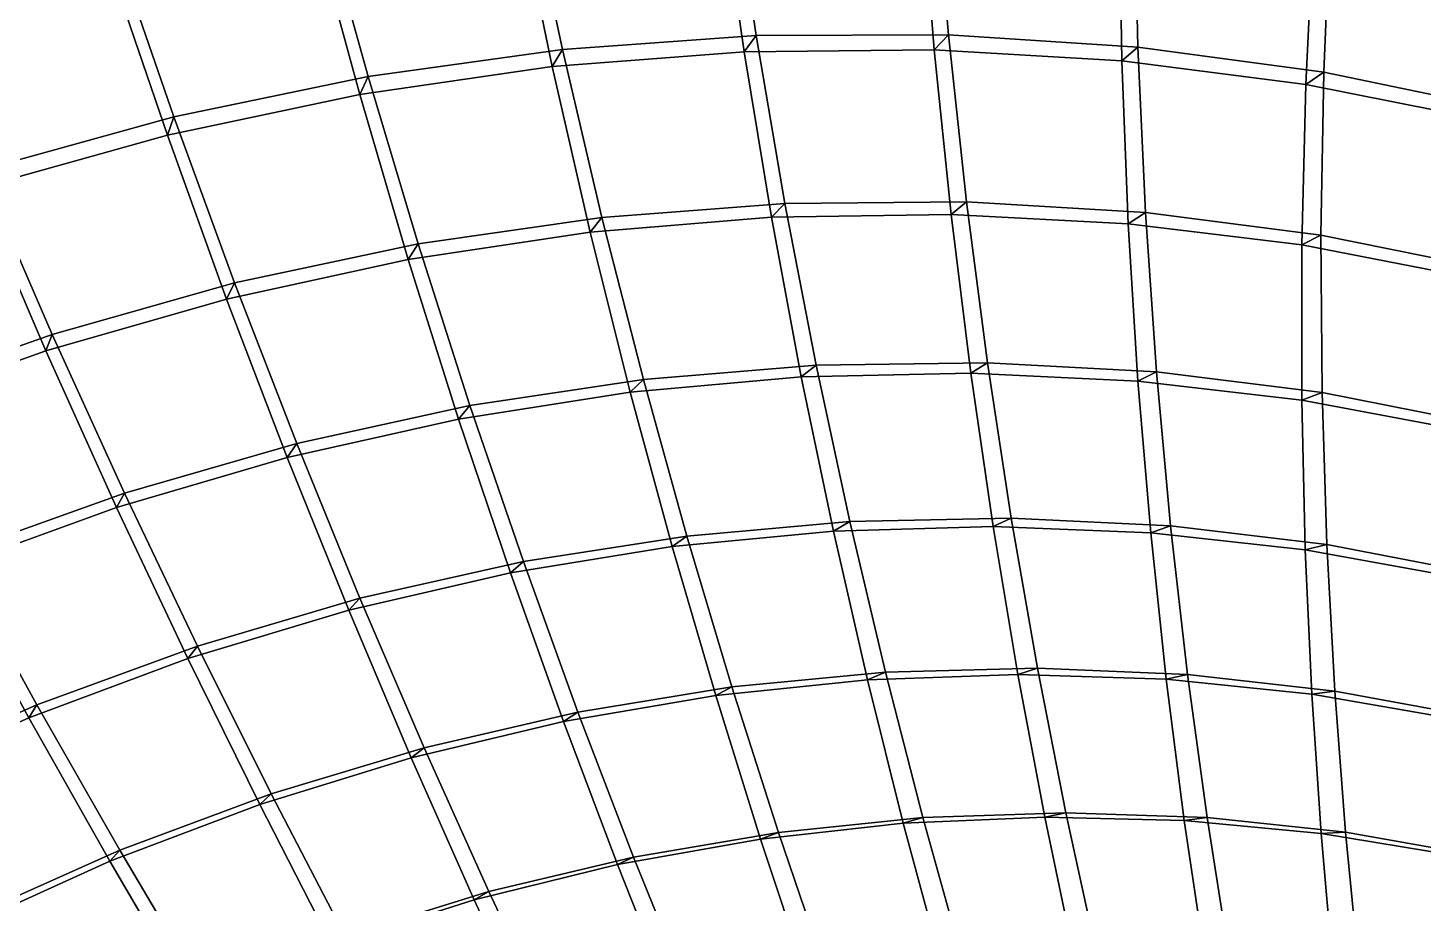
# Model space of a CAD drawing. Header units: metres. Extents: x -2184624 to 1125696, y -1900362 to 1900362.
# Drawn here: x -551038 to -128532, y 829668 to 1094813 of the extents above; entities that cross this region are included whole.
import ezdxf

# ---------------------------------------------------------------- set-up
doc = ezdxf.new("R2010")
doc.units = ezdxf.units.M

msp = doc.modelspace()

# ---------------------------------------------------------------- linework, layer by layer
for points in [[(-389130.44, 1088273.1, 436963.4), (-400315.06, 1140922.4, 424436.28), (-338271.66, 1145063.1, 414343.06), (-330463.28, 1092476.6, 426297.9)], [(-341580.16, 1139385.4, 393570.12), (-338271.66, 1145063.1, 414343.06), (-330463.28, 1092476.6, 426297.9), (-334153.72, 1087555.1, 405682.78)], [(-334153.72, 1087555.1, 405682.78), (-330463.28, 1092476.6, 426297.9), (-338271.66, 1145063.1, 414343.06), (-341580.16, 1139385.4, 393570.12)], [(-330463.28, 1092476.6, 426297.9), (-338271.66, 1145063.1, 414343.06), (-276753.8, 1145007.1, 403825.22), (-272298.38, 1092704, 415185.06)], [(-280668.5, 1139655.4, 382813.72), (-276753.8, 1145007.1, 403825.22), (-272298.38, 1092704, 415185.06), (-276569.44, 1088118.2, 394337.38)], [(-276569.44, 1088118.2, 394337.38), (-272298.38, 1092704, 415185.06), (-276753.8, 1145007.1, 403825.22), (-280668.5, 1139655.4, 382813.72)], [(-272298.38, 1092704, 415185.06), (-276753.8, 1145007.1, 403825.22), (-216062.55, 1140787.9, 392856.56), (-214920.27, 1088987.6, 403597.75)], [(-448017.72, 1080079.4, 447202.38), (-462586.5, 1132570.2, 434125.34), (-400315.06, 1140922.4, 424436.28), (-389130.44, 1088273.1, 436963.4)], [(-403016.88, 1134985.9, 403892.1), (-400315.06, 1140922.4, 424436.28), (-389130.44, 1088273.1, 436963.4), (-392241.2, 1083081.4, 416571.97)], [(-392241.2, 1083081.4, 416571.97), (-389130.44, 1088273.1, 436963.4), (-400315.06, 1140922.4, 424436.28), (-403016.88, 1134985.9, 403892.1)], [(-220579.36, 1135833.6, 371596.94), (-216062.55, 1140787.9, 392856.56), (-214920.27, 1088987.6, 403597.75), (-219769.77, 1084807.6, 382509.12)], [(-219769.77, 1084807.6, 382509.12), (-214920.27, 1088987.6, 403597.75), (-216062.55, 1140787.9, 392856.56), (-220579.36, 1135833.6, 371596.94)], [(-214920.27, 1088987.6, 403597.75), (-216062.55, 1140787.9, 392856.56), (-156500.45, 1132458.4, 381403.5), (-158615.12, 1081379.4, 391501.34)], [(-392241.2, 1083081.4, 416571.97), (-403016.88, 1134985.9, 403892.1), (-341580.16, 1139385.4, 393570.12), (-334153.72, 1087555.1, 405682.78)], [(-334153.72, 1087555.1, 405682.78), (-341580.16, 1139385.4, 393570.12), (-280668.5, 1139655.4, 382813.72), (-276569.44, 1088118.2, 394337.38)], [(-276569.44, 1088118.2, 394337.38), (-280668.5, 1139655.4, 382813.72), (-220579.36, 1135833.6, 371596.94), (-219769.77, 1084807.6, 382509.12)], [(-506846.12, 1067899.5, 457030.5), (-524790.8, 1120011.4, 443425.53), (-462586.5, 1132570.2, 434125.34), (-448017.72, 1080079.4, 447202.38)], [(-450552.84, 1074678.9, 427025.62), (-464684.7, 1126438.2, 413800.1), (-403016.88, 1134985.9, 403892.1), (-392241.2, 1083081.4, 416571.97)], [(-464684.7, 1126438.2, 413800.1), (-462586.5, 1132570.2, 434125.34), (-448017.72, 1080079.4, 447202.38), (-450552.84, 1074678.9, 427025.62)], [(-450552.84, 1074678.9, 427025.62), (-448017.72, 1080079.4, 447202.38), (-462586.5, 1132570.2, 434125.34), (-464684.7, 1126438.2, 413800.1)], [(-219769.77, 1084807.6, 382509.12), (-220579.36, 1135833.6, 371596.94), (-161611.36, 1127977.6, 359886.44), (-164037.31, 1077679.6, 370163.78)], [(-161611.36, 1127977.6, 359886.44), (-156500.45, 1132458.4, 381403.5), (-158615.12, 1081379.4, 391501.34), (-164037.31, 1077679.6, 370163.78)], [(-164037.31, 1077679.6, 370163.78), (-158615.12, 1081379.4, 391501.34), (-156500.45, 1132458.4, 381403.5), (-161611.36, 1127977.6, 359886.44)], [(-158615.12, 1081379.4, 391501.34), (-156500.45, 1132458.4, 381403.5), (-98371.83, 1120092.5, 369424.5), (-103671.08, 1069950, 378853.94)], [(-508812.56, 1062348.2, 437059.3), (-526291.44, 1113743.6, 423309.34), (-464684.7, 1126438.2, 413800.1), (-450552.84, 1074678.9, 427025.62)], [(-164037.31, 1077679.6, 370163.78), (-161611.36, 1127977.6, 359886.44), (-104064.56, 1116166.2, 347641.2), (-109656.47, 1066810, 357260.38)], [(-565340.8, 1051754.8, 466459.16), (-586637.06, 1103269, 452347.84), (-524790.8, 1120011.4, 443425.53), (-506846.12, 1067899.5, 457030.5)], [(-526291.44, 1113743.6, 423309.34), (-524790.8, 1120011.4, 443425.53), (-506846.12, 1067899.5, 457030.5), (-508812.56, 1062348.2, 437059.3)], [(-508812.56, 1062348.2, 437059.3), (-506846.12, 1067899.5, 457030.5), (-524790.8, 1120011.4, 443425.53), (-526291.44, 1113743.6, 423309.34)], [(-566748.06, 1046107, 446684.22), (-587549.3, 1096921.5, 432430.97), (-526291.44, 1113743.6, 423309.34), (-508812.56, 1062348.2, 437059.3)], [(-392241.2, 1083081.4, 416571.97), (-389130.44, 1088273.1, 436963.4), (-330463.28, 1092476.6, 426297.9), (-334153.72, 1087555.1, 405682.78)], [(-334153.72, 1087555.1, 405682.78), (-330463.28, 1092476.6, 426297.9), (-389130.44, 1088273.1, 436963.4), (-392241.2, 1083081.4, 416571.97)], [(-377218.1, 1037394.5, 446972.47), (-389130.44, 1088273.1, 436963.4), (-330463.28, 1092476.6, 426297.9), (-321792.9, 1041656.3, 435790.56)], [(-334153.72, 1087555.1, 405682.78), (-330463.28, 1092476.6, 426297.9), (-272298.38, 1092704, 415185.06), (-276569.44, 1088118.2, 394337.38)], [(-276569.44, 1088118.2, 394337.38), (-272298.38, 1092704, 415185.06), (-330463.28, 1092476.6, 426297.9), (-334153.72, 1087555.1, 405682.78)], [(-334153.72, 1087555.1, 405682.78), (-330463.28, 1092476.6, 426297.9), (-321792.9, 1041656.3, 435790.56), (-325884.16, 1037448.56, 415317.25)], [(-325884.16, 1037448.56, 415317.25), (-321792.9, 1041656.3, 435790.56), (-330463.28, 1092476.6, 426297.9), (-334153.72, 1087555.1, 405682.78)], [(-321792.9, 1041656.3, 435790.56), (-330463.28, 1092476.6, 426297.9), (-272298.38, 1092704, 415185.06), (-266844.97, 1042154.1, 424140.9)], [(-276569.44, 1088118.2, 394337.38), (-272298.38, 1092704, 415185.06), (-266844.97, 1042154.1, 424140.9), (-271494.66, 1038292.4, 403442.16)], [(-271494.66, 1038292.4, 403442.16), (-266844.97, 1042154.1, 424140.9), (-272298.38, 1092704, 415185.06), (-276569.44, 1088118.2, 394337.38)], [(-276569.44, 1088118.2, 394337.38), (-272298.38, 1092704, 415185.06), (-214920.27, 1088987.6, 403597.75), (-219769.77, 1084807.6, 382509.12)], [(-219769.77, 1084807.6, 382509.12), (-214920.27, 1088987.6, 403597.75), (-272298.38, 1092704, 415185.06), (-276569.44, 1088118.2, 394337.38)], [(-266844.97, 1042154.1, 424140.9), (-272298.38, 1092704, 415185.06), (-214920.27, 1088987.6, 403597.75), (-212642.88, 1038919.4, 411995.6)], [(-450552.84, 1074678.9, 427025.62), (-448017.72, 1080079.4, 447202.38), (-389130.44, 1088273.1, 436963.4), (-392241.2, 1083081.4, 416571.97)], [(-392241.2, 1083081.4, 416571.97), (-389130.44, 1088273.1, 436963.4), (-448017.72, 1080079.4, 447202.38), (-450552.84, 1074678.9, 427025.62)], [(-432853.94, 1029354.56, 457707.72), (-448017.72, 1080079.4, 447202.38), (-389130.44, 1088273.1, 436963.4), (-377218.1, 1037394.5, 446972.47)], [(-392241.2, 1083081.4, 416571.97), (-389130.44, 1088273.1, 436963.4), (-377218.1, 1037394.5, 446972.47), (-380753.34, 1032904.75, 426716.9)], [(-380753.34, 1032904.75, 426716.9), (-377218.1, 1037394.5, 446972.47), (-389130.44, 1088273.1, 436963.4), (-392241.2, 1083081.4, 416571.97)], [(-380753.34, 1032904.75, 426716.9), (-392241.2, 1083081.4, 416571.97), (-334153.72, 1087555.1, 405682.78), (-325884.16, 1037448.56, 415317.25)], [(-325884.16, 1037448.56, 415317.25), (-334153.72, 1087555.1, 405682.78), (-276569.44, 1088118.2, 394337.38), (-271494.66, 1038292.4, 403442.16)], [(-271494.66, 1038292.4, 403442.16), (-276569.44, 1088118.2, 394337.38), (-219769.77, 1084807.6, 382509.12), (-217850.56, 1035471.75, 391064.16)], [(-219769.77, 1084807.6, 382509.12), (-214920.27, 1088987.6, 403597.75), (-212642.88, 1038919.4, 411995.6), (-217850.56, 1035471.75, 391064.16)], [(-217850.56, 1035471.75, 391064.16), (-212642.88, 1038919.4, 411995.6), (-214920.27, 1088987.6, 403597.75), (-219769.77, 1084807.6, 382509.12)], [(-219769.77, 1084807.6, 382509.12), (-214920.27, 1088987.6, 403597.75), (-158615.12, 1081379.4, 391501.34), (-164037.31, 1077679.6, 370163.78)], [(-164037.31, 1077679.6, 370163.78), (-158615.12, 1081379.4, 391501.34), (-214920.27, 1088987.6, 403597.75), (-219769.77, 1084807.6, 382509.12)], [(-212642.88, 1038919.4, 411995.6), (-214920.27, 1088987.6, 403597.75), (-158615.12, 1081379.4, 391501.34), (-159457.4, 1032001.3, 399319.94)], [(-435838.25, 1024642.8, 437661.72), (-450552.84, 1074678.9, 427025.62), (-392241.2, 1083081.4, 416571.97), (-380753.34, 1032904.75, 426716.9)], [(-217850.56, 1035471.75, 391064.16), (-219769.77, 1084807.6, 382509.12), (-164037.31, 1077679.6, 370163.78), (-165219.62, 1029040.94, 378149.44)], [(-508812.56, 1062348.2, 437059.3), (-506846.12, 1067899.5, 457030.5), (-448017.72, 1080079.4, 447202.38), (-450552.84, 1074678.9, 427025.62)], [(-450552.84, 1074678.9, 427025.62), (-448017.72, 1080079.4, 447202.38), (-506846.12, 1067899.5, 457030.5), (-508812.56, 1062348.2, 437059.3)], [(-488436.8, 1017540.4, 468012.5), (-506846.12, 1067899.5, 457030.5), (-448017.72, 1080079.4, 447202.38), (-432853.94, 1029354.56, 457707.72)], [(-450552.84, 1074678.9, 427025.62), (-448017.72, 1080079.4, 447202.38), (-432853.94, 1029354.56, 457707.72), (-435838.25, 1024642.8, 437661.72)], [(-435838.25, 1024642.8, 437661.72), (-432853.94, 1029354.56, 457707.72), (-448017.72, 1080079.4, 447202.38), (-450552.84, 1074678.9, 427025.62)], [(-164037.31, 1077679.6, 370163.78), (-158615.12, 1081379.4, 391501.34), (-159457.4, 1032001.3, 399319.94), (-165219.62, 1029040.94, 378149.44)], [(-165219.62, 1029040.94, 378149.44), (-159457.4, 1032001.3, 399319.94), (-158615.12, 1081379.4, 391501.34), (-164037.31, 1077679.6, 370163.78)], [(-165219.62, 1029040.94, 378149.44), (-164037.31, 1077679.6, 370163.78), (-109656.47, 1066810, 357260.38), (-113870.445, 1019073.56, 364656.4)], [(-164037.31, 1077679.6, 370163.78), (-158615.12, 1081379.4, 391501.34), (-103671.08, 1069950, 378853.94), (-109656.47, 1066810, 357260.38)], [(-109656.47, 1066810, 357260.38), (-103671.08, 1069950, 378853.94), (-158615.12, 1081379.4, 391501.34), (-164037.31, 1077679.6, 370163.78)], [(-159457.4, 1032001.3, 399319.94), (-158615.12, 1081379.4, 391501.34), (-103671.08, 1069950, 378853.94), (-107560.48, 1021468.2, 386071.4)], [(-490877.8, 1012662.75, 448167.62), (-508812.56, 1062348.2, 437059.3), (-450552.84, 1074678.9, 427025.62), (-435838.25, 1024642.8, 437661.72)], [(-566748.06, 1046107, 446684.22), (-565340.8, 1051754.8, 466459.16), (-506846.12, 1067899.5, 457030.5), (-508812.56, 1062348.2, 437059.3)], [(-508812.56, 1062348.2, 437059.3), (-506846.12, 1067899.5, 457030.5), (-565340.8, 1051754.8, 466459.16), (-566748.06, 1046107, 446684.22)], [(-543706.7, 1001971.9, 477898.1), (-565340.8, 1051754.8, 466459.16), (-506846.12, 1067899.5, 457030.5), (-488436.8, 1017540.4, 468012.5)], [(-508812.56, 1062348.2, 437059.3), (-506846.12, 1067899.5, 457030.5), (-488436.8, 1017540.4, 468012.5), (-490877.8, 1012662.75, 448167.62)], [(-490877.8, 1012662.75, 448167.62), (-488436.8, 1017540.4, 468012.5), (-506846.12, 1067899.5, 457030.5), (-508812.56, 1062348.2, 437059.3)], [(-545614.3, 996981.1, 458245.78), (-566748.06, 1046107, 446684.22), (-508812.56, 1062348.2, 437059.3), (-490877.8, 1012662.75, 448167.62)], [(-598407, 982685.3, 487372.2), (-623229.6, 1031682.94, 475495.75), (-565340.8, 1051754.8, 466459.16), (-543706.7, 1001971.9, 477898.1)], [(-566748.06, 1046107, 446684.22), (-565340.8, 1051754.8, 466459.16), (-543706.7, 1001971.9, 477898.1), (-545614.3, 996981.1, 458245.78)], [(-545614.3, 996981.1, 458245.78), (-543706.7, 1001971.9, 477898.1), (-565340.8, 1051754.8, 466459.16), (-566748.06, 1046107, 446684.22)], [(-599793.5, 977630.94, 467903.7), (-624089.6, 1025989.8, 455907.88), (-566748.06, 1046107, 446684.22), (-545614.3, 996981.1, 458245.78)], [(-380753.34, 1032904.75, 426716.9), (-377218.1, 1037394.5, 446972.47), (-321792.9, 1041656.3, 435790.56), (-325884.16, 1037448.56, 415317.25)], [(-325884.16, 1037448.56, 415317.25), (-321792.9, 1041656.3, 435790.56), (-377218.1, 1037394.5, 446972.47), (-380753.34, 1032904.75, 426716.9)], [(-364647.34, 988269.25, 454618.3), (-377218.1, 1037394.5, 446972.47), (-321792.9, 1041656.3, 435790.56), (-312334.12, 992586.5, 442975.66)], [(-325884.16, 1037448.56, 415317.25), (-321792.9, 1041656.3, 435790.56), (-266844.97, 1042154.1, 424140.9), (-271494.66, 1038292.4, 403442.16)], [(-271494.66, 1038292.4, 403442.16), (-266844.97, 1042154.1, 424140.9), (-321792.9, 1041656.3, 435790.56), (-325884.16, 1037448.56, 415317.25)], [(-325884.16, 1037448.56, 415317.25), (-321792.9, 1041656.3, 435790.56), (-312334.12, 992586.5, 442975.66), (-316845.8, 989055.1, 422631.1)], [(-316845.8, 989055.1, 422631.1), (-312334.12, 992586.5, 442975.66), (-321792.9, 1041656.3, 435790.56), (-325884.16, 1037448.56, 415317.25)], [(-312334.12, 992586.5, 442975.66), (-321792.9, 1041656.3, 435790.56), (-266844.97, 1042154.1, 424140.9), (-260471.95, 993342.94, 430846.88)], [(-271494.66, 1038292.4, 403442.16), (-266844.97, 1042154.1, 424140.9), (-260471.95, 993342.94, 430846.88), (-265522.78, 990167.8, 410284.94)], [(-265522.78, 990167.8, 410284.94), (-260471.95, 993342.94, 430846.88), (-266844.97, 1042154.1, 424140.9), (-271494.66, 1038292.4, 403442.16)], [(-271494.66, 1038292.4, 403442.16), (-266844.97, 1042154.1, 424140.9), (-212642.88, 1038919.4, 411995.6), (-217850.56, 1035471.75, 391064.16)], [(-217850.56, 1035471.75, 391064.16), (-212642.88, 1038919.4, 411995.6), (-266844.97, 1042154.1, 424140.9), (-271494.66, 1038292.4, 403442.16)], [(-260471.95, 993342.94, 430846.88), (-266844.97, 1042154.1, 424140.9), (-212642.88, 1038919.4, 411995.6), (-209314.62, 990568.9, 418204.38)], [(-435838.25, 1024642.8, 437661.72), (-432853.94, 1029354.56, 457707.72), (-377218.1, 1037394.5, 446972.47), (-380753.34, 1032904.75, 426716.9)], [(-380753.34, 1032904.75, 426716.9), (-377218.1, 1037394.5, 446972.47), (-432853.94, 1029354.56, 457707.72), (-435838.25, 1024642.8, 437661.72)], [(-417160.4, 980378.75, 465796.47), (-432853.94, 1029354.56, 457707.72), (-377218.1, 1037394.5, 446972.47), (-364647.34, 988269.25, 454618.3)], [(-368623.66, 984444.1, 434484.44), (-380753.34, 1032904.75, 426716.9), (-325884.16, 1037448.56, 415317.25), (-316845.8, 989055.1, 422631.1)], [(-380753.34, 1032904.75, 426716.9), (-377218.1, 1037394.5, 446972.47), (-364647.34, 988269.25, 454618.3), (-368623.66, 984444.1, 434484.44)], [(-368623.66, 984444.1, 434484.44), (-364647.34, 988269.25, 454618.3), (-377218.1, 1037394.5, 446972.47), (-380753.34, 1032904.75, 426716.9)], [(-316845.8, 989055.1, 422631.1), (-325884.16, 1037448.56, 415317.25), (-271494.66, 1038292.4, 403442.16), (-265522.78, 990167.8, 410284.94)], [(-265522.78, 990167.8, 410284.94), (-271494.66, 1038292.4, 403442.16), (-217850.56, 1035471.75, 391064.16), (-214905.94, 987816.75, 397419.2)], [(-217850.56, 1035471.75, 391064.16), (-212642.88, 1038919.4, 411995.6), (-209314.62, 990568.9, 418204.38), (-214905.94, 987816.75, 397419.2)], [(-214905.94, 987816.75, 397419.2), (-209314.62, 990568.9, 418204.38), (-212642.88, 1038919.4, 411995.6), (-217850.56, 1035471.75, 391064.16)], [(-217850.56, 1035471.75, 391064.16), (-212642.88, 1038919.4, 411995.6), (-159457.4, 1032001.3, 399319.94), (-165219.62, 1029040.94, 378149.44)], [(-165219.62, 1029040.94, 378149.44), (-159457.4, 1032001.3, 399319.94), (-212642.88, 1038919.4, 411995.6), (-217850.56, 1035471.75, 391064.16)], [(-214905.94, 987816.75, 397419.2), (-217850.56, 1035471.75, 391064.16), (-165219.62, 1029040.94, 378149.44), (-165248.06, 982054.1, 383999.84)], [(-209314.62, 990568.9, 418204.38), (-212642.88, 1038919.4, 411995.6), (-159457.4, 1032001.3, 399319.94), (-159117.56, 984311.5, 405013.16)], [(-420607.47, 976318.1, 445866.16), (-435838.25, 1024642.8, 437661.72), (-380753.34, 1032904.75, 426716.9), (-368623.66, 984444.1, 434484.44)], [(-165219.62, 1029040.94, 378149.44), (-159457.4, 1032001.3, 399319.94), (-159117.56, 984311.5, 405013.16), (-165248.06, 982054.1, 383999.84)], [(-165248.06, 982054.1, 383999.84), (-159117.56, 984311.5, 405013.16), (-159457.4, 1032001.3, 399319.94), (-165219.62, 1029040.94, 378149.44)], [(-165219.62, 1029040.94, 378149.44), (-159457.4, 1032001.3, 399319.94), (-107560.48, 1021468.2, 386071.4), (-113870.445, 1019073.56, 364656.4)], [(-113870.445, 1019073.56, 364656.4), (-107560.48, 1021468.2, 386071.4), (-159457.4, 1032001.3, 399319.94), (-165219.62, 1029040.94, 378149.44)], [(-159117.56, 984311.5, 405013.16), (-159457.4, 1032001.3, 399319.94), (-107560.48, 1021468.2, 386071.4), (-110137.086, 974637.7, 391230.06)], [(-490877.8, 1012662.75, 448167.62), (-488436.8, 1017540.4, 468012.5), (-432853.94, 1029354.56, 457707.72), (-435838.25, 1024642.8, 437661.72)], [(-435838.25, 1024642.8, 437661.72), (-432853.94, 1029354.56, 457707.72), (-488436.8, 1017540.4, 468012.5), (-490877.8, 1012662.75, 448167.62)], [(-469624.38, 968917.44, 476526.34), (-488436.8, 1017540.4, 468012.5), (-432853.94, 1029354.56, 457707.72), (-417160.4, 980378.75, 465796.47)], [(-435838.25, 1024642.8, 437661.72), (-432853.94, 1029354.56, 457707.72), (-417160.4, 980378.75, 465796.47), (-420607.47, 976318.1, 445866.16)], [(-420607.47, 976318.1, 445866.16), (-417160.4, 980378.75, 465796.47), (-432853.94, 1029354.56, 457707.72), (-435838.25, 1024642.8, 437661.72)], [(-165248.06, 982054.1, 383999.84), (-165219.62, 1029040.94, 378149.44), (-113870.445, 1019073.56, 364656.4), (-116802.586, 972951.94, 369985.2)], [(-472550.62, 964676.06, 456791.97), (-490877.8, 1012662.75, 448167.62), (-435838.25, 1024642.8, 437661.72), (-420607.47, 976318.1, 445866.16)], [(-545614.3, 996981.1, 458245.78), (-543706.7, 1001971.9, 477898.1), (-488436.8, 1017540.4, 468012.5), (-490877.8, 1012662.75, 448167.62)], [(-490877.8, 1012662.75, 448167.62), (-488436.8, 1017540.4, 468012.5), (-543706.7, 1001971.9, 477898.1), (-545614.3, 996981.1, 458245.78)], [(-521793.44, 953904.5, 486819.56), (-543706.7, 1001971.9, 477898.1), (-488436.8, 1017540.4, 468012.5), (-469624.38, 968917.44, 476526.34)], [(-490877.8, 1012662.75, 448167.62), (-488436.8, 1017540.4, 468012.5), (-469624.38, 968917.44, 476526.34), (-472550.62, 964676.06, 456791.97)], [(-472550.62, 964676.06, 456791.97), (-469624.38, 968917.44, 476526.34), (-488436.8, 1017540.4, 468012.5), (-490877.8, 1012662.75, 448167.62)], [(-524209.25, 949533.6, 467273.3), (-545614.3, 996981.1, 458245.78), (-490877.8, 1012662.75, 448167.62), (-472550.62, 964676.06, 456791.97)], [(-599793.5, 977630.94, 467903.7), (-598407, 982685.3, 487372.2), (-543706.7, 1001971.9, 477898.1), (-545614.3, 996981.1, 458245.78)], [(-545614.3, 996981.1, 458245.78), (-543706.7, 1001971.9, 477898.1), (-598407, 982685.3, 487372.2), (-599793.5, 977630.94, 467903.7)], [(-573426.1, 935374.6, 496683.6), (-598407, 982685.3, 487372.2), (-543706.7, 1001971.9, 477898.1), (-521793.44, 953904.5, 486819.56)], [(-545614.3, 996981.1, 458245.78), (-543706.7, 1001971.9, 477898.1), (-521793.44, 953904.5, 486819.56), (-524209.25, 949533.6, 467273.3)], [(-524209.25, 949533.6, 467273.3), (-521793.44, 953904.5, 486819.56), (-543706.7, 1001971.9, 477898.1), (-545614.3, 996981.1, 458245.78)], [(-575343.9, 930922.1, 477317.28), (-599793.5, 977630.94, 467903.7), (-545614.3, 996981.1, 458245.78), (-524209.25, 949533.6, 467273.3)], [(-316845.8, 989055.1, 422631.1), (-312334.12, 992586.5, 442975.66), (-260471.95, 993342.94, 430846.88), (-265522.78, 990167.8, 410284.94)], [(-265522.78, 990167.8, 410284.94), (-260471.95, 993342.94, 430846.88), (-312334.12, 992586.5, 442975.66), (-316845.8, 989055.1, 422631.1)], [(-302165.56, 945240.8, 447998.34), (-312334.12, 992586.5, 442975.66), (-260471.95, 993342.94, 430846.88), (-253264.12, 946245.3, 435448.12)], [(-265522.78, 990167.8, 410284.94), (-260471.95, 993342.94, 430846.88), (-253264.12, 946245.3, 435448.12), (-258739.06, 943724.2, 415013.44)], [(-258739.06, 943724.2, 415013.44), (-253264.12, 946245.3, 435448.12), (-260471.95, 993342.94, 430846.88), (-265522.78, 990167.8, 410284.94)], [(-265522.78, 990167.8, 410284.94), (-260471.95, 993342.94, 430846.88), (-209314.62, 990568.9, 418204.38), (-214905.94, 987816.75, 397419.2)], [(-214905.94, 987816.75, 397419.2), (-209314.62, 990568.9, 418204.38), (-260471.95, 993342.94, 430846.88), (-265522.78, 990167.8, 410284.94)], [(-253264.12, 946245.3, 435448.12), (-260471.95, 993342.94, 430846.88), (-209314.62, 990568.9, 418204.38), (-205026.19, 943913.44, 422368.38)], [(-368623.66, 984444.1, 434484.44), (-364647.34, 988269.25, 454618.3), (-312334.12, 992586.5, 442975.66), (-316845.8, 989055.1, 422631.1)], [(-316845.8, 989055.1, 422631.1), (-312334.12, 992586.5, 442975.66), (-364647.34, 988269.25, 454618.3), (-368623.66, 984444.1, 434484.44)], [(-355927.06, 937677.9, 440022.88), (-368623.66, 984444.1, 434484.44), (-316845.8, 989055.1, 422631.1), (-307118.06, 942353.06, 427771.9)], [(-351491.94, 940871.4, 460046.5), (-364647.34, 988269.25, 454618.3), (-312334.12, 992586.5, 442975.66), (-302165.56, 945240.8, 447998.34)], [(-316845.8, 989055.1, 422631.1), (-312334.12, 992586.5, 442975.66), (-302165.56, 945240.8, 447998.34), (-307118.06, 942353.06, 427771.9)], [(-307118.06, 942353.06, 427771.9), (-302165.56, 945240.8, 447998.34), (-312334.12, 992586.5, 442975.66), (-316845.8, 989055.1, 422631.1)], [(-307118.06, 942353.06, 427771.9), (-316845.8, 989055.1, 422631.1), (-265522.78, 990167.8, 410284.94), (-258739.06, 943724.2, 415013.44)], [(-258739.06, 943724.2, 415013.44), (-265522.78, 990167.8, 410284.94), (-214905.94, 987816.75, 397419.2), (-211026.6, 941824.3, 401721)], [(-214905.94, 987816.75, 397419.2), (-209314.62, 990568.9, 418204.38), (-205026.19, 943913.44, 422368.38), (-211026.6, 941824.3, 401721)], [(-211026.6, 941824.3, 401721), (-205026.19, 943913.44, 422368.38), (-209314.62, 990568.9, 418204.38), (-214905.94, 987816.75, 397419.2)], [(-214905.94, 987816.75, 397419.2), (-209314.62, 990568.9, 418204.38), (-159117.56, 984311.5, 405013.16), (-165248.06, 982054.1, 383999.84)], [(-165248.06, 982054.1, 383999.84), (-159117.56, 984311.5, 405013.16), (-209314.62, 990568.9, 418204.38), (-214905.94, 987816.75, 397419.2)], [(-205026.19, 943913.44, 422368.38), (-209314.62, 990568.9, 418204.38), (-159117.56, 984311.5, 405013.16), (-157692.84, 938290.4, 408724.28)], [(-420607.47, 976318.1, 445866.16), (-417160.4, 980378.75, 465796.47), (-364647.34, 988269.25, 454618.3), (-368623.66, 984444.1, 434484.44)], [(-368623.66, 984444.1, 434484.44), (-364647.34, 988269.25, 454618.3), (-417160.4, 980378.75, 465796.47), (-420607.47, 976318.1, 445866.16)], [(-404930.8, 929682.1, 451787.44), (-420607.47, 976318.1, 445866.16), (-368623.66, 984444.1, 434484.44), (-355927.06, 937677.9, 440022.88)], [(-401005.88, 933124.25, 471614.38), (-417160.4, 980378.75, 465796.47), (-364647.34, 988269.25, 454618.3), (-351491.94, 940871.4, 460046.5)], [(-368623.66, 984444.1, 434484.44), (-364647.34, 988269.25, 454618.3), (-351491.94, 940871.4, 460046.5), (-355927.06, 937677.9, 440022.88)], [(-355927.06, 937677.9, 440022.88), (-351491.94, 940871.4, 460046.5), (-364647.34, 988269.25, 454618.3), (-368623.66, 984444.1, 434484.44)], [(-211026.6, 941824.3, 401721), (-214905.94, 987816.75, 397419.2), (-165248.06, 982054.1, 383999.84), (-164219.44, 936703.5, 387860.97)], [(-472550.62, 964676.06, 456791.97), (-469624.38, 968917.44, 476526.34), (-417160.4, 980378.75, 465796.47), (-420607.47, 976318.1, 445866.16)], [(-420607.47, 976318.1, 445866.16), (-417160.4, 980378.75, 465796.47), (-469624.38, 968917.44, 476526.34), (-472550.62, 964676.06, 456791.97)], [(-450472.78, 922002.6, 482718.28), (-469624.38, 968917.44, 476526.34), (-417160.4, 980378.75, 465796.47), (-401005.88, 933124.25, 471614.38)], [(-420607.47, 976318.1, 445866.16), (-417160.4, 980378.75, 465796.47), (-401005.88, 933124.25, 471614.38), (-404930.8, 929682.1, 451787.44)], [(-404930.8, 929682.1, 451787.44), (-401005.88, 933124.25, 471614.38), (-417160.4, 980378.75, 465796.47), (-420607.47, 976318.1, 445866.16)], [(-165248.06, 982054.1, 383999.84), (-159117.56, 984311.5, 405013.16), (-157692.84, 938290.4, 408724.28), (-164219.44, 936703.5, 387860.97)], [(-164219.44, 936703.5, 387860.97), (-157692.84, 938290.4, 408724.28), (-159117.56, 984311.5, 405013.16), (-165248.06, 982054.1, 383999.84)], [(-165248.06, 982054.1, 383999.84), (-159117.56, 984311.5, 405013.16), (-110137.086, 974637.7, 391230.06), (-116802.586, 972951.94, 369985.2)], [(-116802.586, 972951.94, 369985.2), (-110137.086, 974637.7, 391230.06), (-159117.56, 984311.5, 405013.16), (-165248.06, 982054.1, 383999.84)], [(-164219.44, 936703.5, 387860.97), (-165248.06, 982054.1, 383999.84), (-116802.586, 972951.94, 369985.2), (-118556.766, 928431.5, 373392.9)], [(-157692.84, 938290.4, 408724.28), (-159117.56, 984311.5, 405013.16), (-110137.086, 974637.7, 391230.06), (-111505.625, 929440.75, 394473.72)], [(-453896.72, 918365, 463081.34), (-472550.62, 964676.06, 456791.97), (-420607.47, 976318.1, 445866.16), (-404930.8, 929682.1, 451787.44)], [(-524209.25, 949533.6, 467273.3), (-521793.44, 953904.5, 486819.56), (-469624.38, 968917.44, 476526.34), (-472550.62, 964676.06, 456791.97)], [(-472550.62, 964676.06, 456791.97), (-469624.38, 968917.44, 476526.34), (-521793.44, 953904.5, 486819.56), (-524209.25, 949533.6, 467273.3)], [(-499661.56, 907524.6, 493370.12), (-521793.44, 953904.5, 486819.56), (-469624.38, 968917.44, 476526.34), (-450472.78, 922002.6, 482718.28)], [(-472550.62, 964676.06, 456791.97), (-469624.38, 968917.44, 476526.34), (-450472.78, 922002.6, 482718.28), (-453896.72, 918365, 463081.34)], [(-453896.72, 918365, 463081.34), (-450472.78, 922002.6, 482718.28), (-469624.38, 968917.44, 476526.34), (-472550.62, 964676.06, 456791.97)], [(-502595.38, 903741.25, 473916), (-524209.25, 949533.6, 467273.3), (-472550.62, 964676.06, 456791.97), (-453896.72, 918365, 463081.34)], [(-575343.9, 930922.1, 477317.28), (-573426.1, 935374.6, 496683.6), (-521793.44, 953904.5, 486819.56), (-524209.25, 949533.6, 467273.3)], [(-524209.25, 949533.6, 467273.3), (-521793.44, 953904.5, 486819.56), (-573426.1, 935374.6, 496683.6), (-575343.9, 930922.1, 477317.28)], [(-548344.06, 889722.9, 503576.94), (-573426.1, 935374.6, 496683.6), (-521793.44, 953904.5, 486819.56), (-499661.56, 907524.6, 493370.12)], [(-524209.25, 949533.6, 467273.3), (-521793.44, 953904.5, 486819.56), (-499661.56, 907524.6, 493370.12), (-502595.38, 903741.25, 473916)], [(-502595.38, 903741.25, 473916), (-499661.56, 907524.6, 493370.12), (-521793.44, 953904.5, 486819.56), (-524209.25, 949533.6, 467273.3)], [(-550800.44, 885840.25, 484298.2), (-575343.9, 930922.1, 477317.28), (-524209.25, 949533.6, 467273.3), (-502595.38, 903741.25, 473916)], [(-355927.06, 937677.9, 440022.88), (-351491.94, 940871.4, 460046.5), (-302165.56, 945240.8, 447998.34), (-307118.06, 942353.06, 427771.9)], [(-307118.06, 942353.06, 427771.9), (-302165.56, 945240.8, 447998.34), (-351491.94, 940871.4, 460046.5), (-355927.06, 937677.9, 440022.88)], [(-342741.34, 892572.6, 443471.4), (-355927.06, 937677.9, 440022.88), (-307118.06, 942353.06, 427771.9), (-296784.9, 897310.9, 430878.44)], [(-337828.53, 895163.1, 463393.66), (-351491.94, 940871.4, 460046.5), (-302165.56, 945240.8, 447998.34), (-291370.47, 899583.9, 450994.62)], [(-307118.06, 942353.06, 427771.9), (-302165.56, 945240.8, 447998.34), (-253264.12, 946245.3, 435448.12), (-258739.06, 943724.2, 415013.44)], [(-258739.06, 943724.2, 415013.44), (-253264.12, 946245.3, 435448.12), (-302165.56, 945240.8, 447998.34), (-307118.06, 942353.06, 427771.9)], [(-307118.06, 942353.06, 427771.9), (-302165.56, 945240.8, 447998.34), (-291370.47, 899583.9, 450994.62), (-296784.9, 897310.9, 430878.44)], [(-296784.9, 897310.9, 430878.44), (-291370.47, 899583.9, 450994.62), (-302165.56, 945240.8, 447998.34), (-307118.06, 942353.06, 427771.9)], [(-296784.9, 897310.9, 430878.44), (-307118.06, 942353.06, 427771.9), (-258739.06, 943724.2, 415013.44), (-251232.48, 898931.8, 417765.88)], [(-291370.47, 899583.9, 450994.62), (-302165.56, 945240.8, 447998.34), (-253264.12, 946245.3, 435448.12), (-245310.02, 900827.7, 438080.2)], [(-258739.06, 943724.2, 415013.44), (-253264.12, 946245.3, 435448.12), (-245310.02, 900827.7, 438080.2), (-251232.48, 898931.8, 417765.88)], [(-251232.48, 898931.8, 417765.88), (-245310.02, 900827.7, 438080.2), (-253264.12, 946245.3, 435448.12), (-258739.06, 943724.2, 415013.44)], [(-258739.06, 943724.2, 415013.44), (-253264.12, 946245.3, 435448.12), (-205026.19, 943913.44, 422368.38), (-211026.6, 941824.3, 401721)], [(-211026.6, 941824.3, 401721), (-205026.19, 943913.44, 422368.38), (-253264.12, 946245.3, 435448.12), (-258739.06, 943724.2, 415013.44)], [(-251232.48, 898931.8, 417765.88), (-258739.06, 943724.2, 415013.44), (-211026.6, 941824.3, 401721), (-206307.86, 897466.5, 404107.38)], [(-245310.02, 900827.7, 438080.2), (-253264.12, 946245.3, 435448.12), (-205026.19, 943913.44, 422368.38), (-199872.77, 898921.4, 424622.8)], [(-211026.6, 941824.3, 401721), (-205026.19, 943913.44, 422368.38), (-199872.77, 898921.4, 424622.8), (-206307.86, 897466.5, 404107.38)], [(-206307.86, 897466.5, 404107.38), (-199872.77, 898921.4, 424622.8), (-205026.19, 943913.44, 422368.38), (-211026.6, 941824.3, 401721)], [(-211026.6, 941824.3, 401721), (-205026.19, 943913.44, 422368.38), (-157692.84, 938290.4, 408724.28), (-164219.44, 936703.5, 387860.97)], [(-164219.44, 936703.5, 387860.97), (-157692.84, 938290.4, 408724.28), (-205026.19, 943913.44, 422368.38), (-211026.6, 941824.3, 401721)], [(-199872.77, 898921.4, 424622.8), (-205026.19, 943913.44, 422368.38), (-157692.84, 938290.4, 408724.28), (-155285.25, 893909.56, 410588.6)], [(-404930.8, 929682.1, 451787.44), (-401005.88, 933124.25, 471614.38), (-351491.94, 940871.4, 460046.5), (-355927.06, 937677.9, 440022.88)], [(-355927.06, 937677.9, 440022.88), (-351491.94, 940871.4, 460046.5), (-401005.88, 933124.25, 471614.38), (-404930.8, 929682.1, 451787.44)], [(-384461.44, 887553.5, 475298.7), (-401005.88, 933124.25, 471614.38), (-351491.94, 940871.4, 460046.5), (-337828.53, 895163.1, 463393.66)], [(-355927.06, 937677.9, 440022.88), (-351491.94, 940871.4, 460046.5), (-337828.53, 895163.1, 463393.66), (-342741.34, 892572.6, 443471.4)], [(-342741.34, 892572.6, 443471.4), (-337828.53, 895163.1, 463393.66), (-351491.94, 940871.4, 460046.5), (-355927.06, 937677.9, 440022.88)], [(-206307.86, 897466.5, 404107.38), (-211026.6, 941824.3, 401721), (-164219.44, 936703.5, 387860.97), (-162235.6, 892964.3, 389870.53)], [(-164219.44, 936703.5, 387860.97), (-157692.84, 938290.4, 408724.28), (-155285.25, 893909.56, 410588.6), (-162235.6, 892964.3, 389870.53)], [(-162235.6, 892964.3, 389870.53), (-155285.25, 893909.56, 410588.6), (-157692.84, 938290.4, 408724.28), (-164219.44, 936703.5, 387860.97)], [(-164219.44, 936703.5, 387860.97), (-157692.84, 938290.4, 408724.28), (-111505.625, 929440.75, 394473.72), (-118556.766, 928431.5, 373392.9)], [(-118556.766, 928431.5, 373392.9), (-111505.625, 929440.75, 394473.72), (-157692.84, 938290.4, 408724.28), (-164219.44, 936703.5, 387860.97)], [(-155285.25, 893909.56, 410588.6), (-157692.84, 938290.4, 408724.28), (-111505.625, 929440.75, 394473.72), (-111774.81, 885852.75, 395936.2)], [(-596296.6, 868644.2, 513343.06), (-624284.8, 913376.75, 506122.66), (-573426.1, 935374.6, 496683.6), (-548344.06, 889722.9, 503576.94)], [(-575343.9, 930922.1, 477317.28), (-573426.1, 935374.6, 496683.6), (-548344.06, 889722.9, 503576.94), (-550800.44, 885840.25, 484298.2)], [(-550800.44, 885840.25, 484298.2), (-548344.06, 889722.9, 503576.94), (-573426.1, 935374.6, 496683.6), (-575343.9, 930922.1, 477317.28)], [(-388880.88, 884701.1, 455565.38), (-404930.8, 929682.1, 451787.44), (-355927.06, 937677.9, 440022.88), (-342741.34, 892572.6, 443471.4)], [(-162235.6, 892964.3, 389870.53), (-164219.44, 936703.5, 387860.97), (-118556.766, 928431.5, 373392.9), (-119241.234, 885491, 375016)], [(-598289.75, 864705.94, 494231.94), (-625718.8, 908887.6, 486927.97), (-575343.9, 930922.1, 477317.28), (-550800.44, 885840.25, 484298.2)], [(-453896.72, 918365, 463081.34), (-450472.78, 922002.6, 482718.28), (-401005.88, 933124.25, 471614.38), (-404930.8, 929682.1, 451787.44)], [(-404930.8, 929682.1, 451787.44), (-401005.88, 933124.25, 471614.38), (-450472.78, 922002.6, 482718.28), (-453896.72, 918365, 463081.34)], [(-434984.4, 873695.3, 467175.8), (-453896.72, 918365, 463081.34), (-404930.8, 929682.1, 451787.44), (-388880.88, 884701.1, 455565.38)], [(-431048.53, 876757.8, 486726), (-450472.78, 922002.6, 482718.28), (-401005.88, 933124.25, 471614.38), (-384461.44, 887553.5, 475298.7)], [(-404930.8, 929682.1, 451787.44), (-401005.88, 933124.25, 471614.38), (-384461.44, 887553.5, 475298.7), (-388880.88, 884701.1, 455565.38)], [(-388880.88, 884701.1, 455565.38), (-384461.44, 887553.5, 475298.7), (-401005.88, 933124.25, 471614.38), (-404930.8, 929682.1, 451787.44)], [(-502595.38, 903741.25, 473916), (-499661.56, 907524.6, 493370.12), (-450472.78, 922002.6, 482718.28), (-453896.72, 918365, 463081.34)], [(-453896.72, 918365, 463081.34), (-450472.78, 922002.6, 482718.28), (-499661.56, 907524.6, 493370.12), (-502595.38, 903741.25, 473916)], [(-477371.88, 862793.94, 497687.3), (-499661.56, 907524.6, 493370.12), (-450472.78, 922002.6, 482718.28), (-431048.53, 876757.8, 486726)], [(-453896.72, 918365, 463081.34), (-450472.78, 922002.6, 482718.28), (-431048.53, 876757.8, 486726), (-434984.4, 873695.3, 467175.8)], [(-434984.4, 873695.3, 467175.8), (-431048.53, 876757.8, 486726), (-450472.78, 922002.6, 482718.28), (-453896.72, 918365, 463081.34)], [(-480835.62, 859569.8, 478313.94), (-502595.38, 903741.25, 473916), (-453896.72, 918365, 463081.34), (-434984.4, 873695.3, 467175.8)], [(-550800.44, 885840.25, 484298.2), (-548344.06, 889722.9, 503576.94), (-499661.56, 907524.6, 493370.12), (-502595.38, 903741.25, 473916)], [(-502595.38, 903741.25, 473916), (-499661.56, 907524.6, 493370.12), (-548344.06, 889722.9, 503576.94), (-550800.44, 885840.25, 484298.2)], [(-523217.12, 845692.3, 508190.12), (-548344.06, 889722.9, 503576.94), (-499661.56, 907524.6, 493370.12), (-477371.88, 862793.94, 497687.3)], [(-502595.38, 903741.25, 473916), (-499661.56, 907524.6, 493370.12), (-477371.88, 862793.94, 497687.3), (-480835.62, 859569.8, 478313.94)], [(-480835.62, 859569.8, 478313.94), (-477371.88, 862793.94, 497687.3), (-499661.56, 907524.6, 493370.12), (-502595.38, 903741.25, 473916)], [(-526221.6, 842351.7, 488986.88), (-550800.44, 885840.25, 484298.2), (-502595.38, 903741.25, 473916), (-480835.62, 859569.8, 478313.94)], [(-296784.9, 897310.9, 430878.44), (-291370.47, 899583.9, 450994.62), (-245310.02, 900827.7, 438080.2), (-251232.48, 898931.8, 417765.88)], [(-251232.48, 898931.8, 417765.88), (-245310.02, 900827.7, 438080.2), (-291370.47, 899583.9, 450994.62), (-296784.9, 897310.9, 430878.44)], [(-280034.03, 855571.9, 452092.2), (-291370.47, 899583.9, 450994.62), (-245310.02, 900827.7, 438080.2), (-236702.44, 857048.4, 438870.3)], [(-251232.48, 898931.8, 417765.88), (-245310.02, 900827.7, 438080.2), (-236702.44, 857048.4, 438870.3), (-243096.4, 855752.25, 418671.94)], [(-243096.4, 855752.25, 418671.94), (-236702.44, 857048.4, 438870.3), (-245310.02, 900827.7, 438080.2), (-251232.48, 898931.8, 417765.88)], [(-251232.48, 898931.8, 417765.88), (-245310.02, 900827.7, 438080.2), (-199872.77, 898921.4, 424622.8), (-206307.86, 897466.5, 404107.38)], [(-206307.86, 897466.5, 404107.38), (-199872.77, 898921.4, 424622.8), (-245310.02, 900827.7, 438080.2), (-251232.48, 898931.8, 417765.88)], [(-236702.44, 857048.4, 438870.3), (-245310.02, 900827.7, 438080.2), (-199872.77, 898921.4, 424622.8), (-193953.56, 855554.56, 425094.75)], [(-342741.34, 892572.6, 443471.4), (-337828.53, 895163.1, 463393.66), (-291370.47, 899583.9, 450994.62), (-296784.9, 897310.9, 430878.44)], [(-296784.9, 897310.9, 430878.44), (-291370.47, 899583.9, 450994.62), (-337828.53, 895163.1, 463393.66), (-342741.34, 892572.6, 443471.4)], [(-329147.53, 849086.44, 444960.3), (-342741.34, 892572.6, 443471.4), (-296784.9, 897310.9, 430878.44), (-285932.53, 853888.4, 432080.8)], [(-323736.84, 851099.2, 464787.56), (-337828.53, 895163.1, 463393.66), (-291370.47, 899583.9, 450994.62), (-280034.03, 855571.9, 452092.2)], [(-296784.9, 897310.9, 430878.44), (-291370.47, 899583.9, 450994.62), (-280034.03, 855571.9, 452092.2), (-285932.53, 853888.4, 432080.8)], [(-285932.53, 853888.4, 432080.8), (-280034.03, 855571.9, 452092.2), (-291370.47, 899583.9, 450994.62), (-296784.9, 897310.9, 430878.44)], [(-285932.53, 853888.4, 432080.8), (-296784.9, 897310.9, 430878.44), (-251232.48, 898931.8, 417765.88), (-243096.4, 855752.25, 418671.94)], [(-243096.4, 855752.25, 418671.94), (-251232.48, 898931.8, 417765.88), (-206307.86, 897466.5, 404107.38), (-200849.16, 854708.2, 404708)], [(-206307.86, 897466.5, 404107.38), (-199872.77, 898921.4, 424622.8), (-193953.56, 855554.56, 425094.75), (-200849.16, 854708.2, 404708)], [(-200849.16, 854708.2, 404708), (-193953.56, 855554.56, 425094.75), (-199872.77, 898921.4, 424622.8), (-206307.86, 897466.5, 404107.38)], [(-206307.86, 897466.5, 404107.38), (-199872.77, 898921.4, 424622.8), (-155285.25, 893909.56, 410588.6), (-162235.6, 892964.3, 389870.53)], [(-162235.6, 892964.3, 389870.53), (-155285.25, 893909.56, 410588.6), (-199872.77, 898921.4, 424622.8), (-206307.86, 897466.5, 404107.38)], [(-200849.16, 854708.2, 404708), (-206307.86, 897466.5, 404107.38), (-162235.6, 892964.3, 389870.53), (-159402.48, 850803.25, 390157.75)], [(-193953.56, 855554.56, 425094.75), (-199872.77, 898921.4, 424622.8), (-155285.25, 893909.56, 410588.6), (-152000.7, 851132.75, 410732.62)], [(-388880.88, 884701.1, 455565.38), (-384461.44, 887553.5, 475298.7), (-337828.53, 895163.1, 463393.66), (-342741.34, 892572.6, 443471.4)], [(-342741.34, 892572.6, 443471.4), (-337828.53, 895163.1, 463393.66), (-384461.44, 887553.5, 475298.7), (-388880.88, 884701.1, 455565.38)], [(-372532.8, 841331.7, 457330.34), (-388880.88, 884701.1, 455565.38), (-342741.34, 892572.6, 443471.4), (-329147.53, 849086.44, 444960.3)], [(-367600.8, 843619.44, 476977.34), (-384461.44, 887553.5, 475298.7), (-337828.53, 895163.1, 463393.66), (-323736.84, 851099.2, 464787.56)], [(-342741.34, 892572.6, 443471.4), (-337828.53, 895163.1, 463393.66), (-323736.84, 851099.2, 464787.56), (-329147.53, 849086.44, 444960.3)], [(-329147.53, 849086.44, 444960.3), (-323736.84, 851099.2, 464787.56), (-337828.53, 895163.1, 463393.66), (-342741.34, 892572.6, 443471.4)], [(-162235.6, 892964.3, 389870.53), (-155285.25, 893909.56, 410588.6), (-152000.7, 851132.75, 410732.62), (-159402.48, 850803.25, 390157.75)], [(-159402.48, 850803.25, 390157.75), (-152000.7, 851132.75, 410732.62), (-155285.25, 893909.56, 410588.6), (-162235.6, 892964.3, 389870.53)], [(-162235.6, 892964.3, 389870.53), (-155285.25, 893909.56, 410588.6), (-111774.81, 885852.75, 395936.2), (-119241.234, 885491, 375016)], [(-119241.234, 885491, 375016), (-111774.81, 885852.75, 395936.2), (-155285.25, 893909.56, 410588.6), (-162235.6, 892964.3, 389870.53)], [(-159402.48, 850803.25, 390157.75), (-162235.6, 892964.3, 389870.53), (-119241.234, 885491, 375016), (-118968.66, 844101.2, 374983.2)], [(-152000.7, 851132.75, 410732.62), (-155285.25, 893909.56, 410588.6), (-111774.81, 885852.75, 395936.2), (-111057.67, 843841.56, 395743.7)], [(-598289.75, 864705.94, 494231.94), (-596296.6, 868644.2, 513343.06), (-548344.06, 889722.9, 503576.94), (-550800.44, 885840.25, 484298.2)], [(-550800.44, 885840.25, 484298.2), (-548344.06, 889722.9, 503576.94), (-596296.6, 868644.2, 513343.06), (-598289.75, 864705.94, 494231.94)], [(-568374.1, 825497.8, 518238.47), (-596296.6, 868644.2, 513343.06), (-548344.06, 889722.9, 503576.94), (-523217.12, 845692.3, 508190.12)], [(-550800.44, 885840.25, 484298.2), (-548344.06, 889722.9, 503576.94), (-523217.12, 845692.3, 508190.12), (-526221.6, 842351.7, 488986.88)], [(-526221.6, 842351.7, 488986.88), (-523217.12, 845692.3, 508190.12), (-548344.06, 889722.9, 503576.94), (-550800.44, 885840.25, 484298.2)], [(-434984.4, 873695.3, 467175.8), (-431048.53, 876757.8, 486726), (-384461.44, 887553.5, 475298.7), (-388880.88, 884701.1, 455565.38)], [(-388880.88, 884701.1, 455565.38), (-384461.44, 887553.5, 475298.7), (-431048.53, 876757.8, 486726), (-434984.4, 873695.3, 467175.8)], [(-411419.12, 833135.7, 488677.8), (-431048.53, 876757.8, 486726), (-384461.44, 887553.5, 475298.7), (-367600.8, 843619.44, 476977.34)], [(-388880.88, 884701.1, 455565.38), (-384461.44, 887553.5, 475298.7), (-367600.8, 843619.44, 476977.34), (-372532.8, 841331.7, 457330.34)], [(-372532.8, 841331.7, 457330.34), (-367600.8, 843619.44, 476977.34), (-384461.44, 887553.5, 475298.7), (-388880.88, 884701.1, 455565.38)], [(-570933.75, 822083.06, 499198.16), (-598289.75, 864705.94, 494231.94), (-550800.44, 885840.25, 484298.2), (-526221.6, 842351.7, 488986.88)], [(-415883, 830623.44, 469206.3), (-434984.4, 873695.3, 467175.8), (-388880.88, 884701.1, 455565.38), (-372532.8, 841331.7, 457330.34)], [(-480835.62, 859569.8, 478313.94), (-477371.88, 862793.94, 497687.3), (-431048.53, 876757.8, 486726), (-434984.4, 873695.3, 467175.8)], [(-434984.4, 873695.3, 467175.8), (-431048.53, 876757.8, 486726), (-477371.88, 862793.94, 497687.3), (-480835.62, 859569.8, 478313.94)], [(-454986.9, 819664.5, 499900.3), (-477371.88, 862793.94, 497687.3), (-431048.53, 876757.8, 486726), (-411419.12, 833135.7, 488677.8)], [(-434984.4, 873695.3, 467175.8), (-431048.53, 876757.8, 486726), (-411419.12, 833135.7, 488677.8), (-415883, 830623.44, 469206.3)], [(-415883, 830623.44, 469206.3), (-411419.12, 833135.7, 488677.8), (-431048.53, 876757.8, 486726), (-434984.4, 873695.3, 467175.8)], [(-458994.6, 816975, 480598.88), (-480835.62, 859569.8, 478313.94), (-434984.4, 873695.3, 467175.8), (-415883, 830623.44, 469206.3)], [(-526221.6, 842351.7, 488986.88), (-523217.12, 845692.3, 508190.12), (-477371.88, 862793.94, 497687.3), (-480835.62, 859569.8, 478313.94)], [(-480835.62, 859569.8, 478313.94), (-477371.88, 862793.94, 497687.3), (-523217.12, 845692.3, 508190.12), (-526221.6, 842351.7, 488986.88)], [(-498102.72, 803235.7, 510652.4), (-523217.12, 845692.3, 508190.12), (-477371.88, 862793.94, 497687.3), (-454986.9, 819664.5, 499900.3)], [(-480835.62, 859569.8, 478313.94), (-477371.88, 862793.94, 497687.3), (-454986.9, 819664.5, 499900.3), (-458994.6, 816975, 480598.88)], [(-458994.6, 816975, 480598.88), (-454986.9, 819664.5, 499900.3), (-477371.88, 862793.94, 497687.3), (-480835.62, 859569.8, 478313.94)], [(-501667.4, 800412.94, 491515.03), (-526221.6, 842351.7, 488986.88), (-480835.62, 859569.8, 478313.94), (-458994.6, 816975, 480598.88)], [(-329147.53, 849086.44, 444960.3), (-323736.84, 851099.2, 464787.56), (-280034.03, 855571.9, 452092.2), (-285932.53, 853888.4, 432080.8)], [(-285932.53, 853888.4, 432080.8), (-280034.03, 855571.9, 452092.2), (-323736.84, 851099.2, 464787.56), (-329147.53, 849086.44, 444960.3)], [(-315227.8, 807168.8, 444611.6), (-329147.53, 849086.44, 444960.3), (-285932.53, 853888.4, 432080.8), (-274650.2, 812036.44, 431500.84)], [(-309297.88, 808625.94, 464347.66), (-323736.84, 851099.2, 464787.56), (-280034.03, 855571.9, 452092.2), (-268244.5, 813152.8, 451410.28)], [(-285932.53, 853888.4, 432080.8), (-280034.03, 855571.9, 452092.2), (-236702.44, 857048.4, 438870.3), (-243096.4, 855752.25, 418671.94)], [(-243096.4, 855752.25, 418671.94), (-236702.44, 857048.4, 438870.3), (-280034.03, 855571.9, 452092.2), (-285932.53, 853888.4, 432080.8)], [(-274650.2, 812036.44, 431500.84), (-285932.53, 853888.4, 432080.8), (-243096.4, 855752.25, 418671.94), (-234425.84, 814139.1, 417853.22)], [(-285932.53, 853888.4, 432080.8), (-280034.03, 855571.9, 452092.2), (-268244.5, 813152.8, 451410.28), (-274650.2, 812036.44, 431500.84)], [(-274650.2, 812036.44, 431500.84), (-268244.5, 813152.8, 451410.28), (-280034.03, 855571.9, 452092.2), (-285932.53, 853888.4, 432080.8)], [(-268244.5, 813152.8, 451410.28), (-280034.03, 855571.9, 452092.2), (-236702.44, 857048.4, 438870.3), (-227535.56, 814858, 437937.4)], [(-243096.4, 855752.25, 418671.94), (-236702.44, 857048.4, 438870.3), (-227535.56, 814858, 437937.4), (-234425.84, 814139.1, 417853.22)], [(-234425.84, 814139.1, 417853.22), (-227535.56, 814858, 437937.4), (-236702.44, 857048.4, 438870.3), (-243096.4, 855752.25, 418671.94)], [(-243096.4, 855752.25, 418671.94), (-236702.44, 857048.4, 438870.3), (-193953.56, 855554.56, 425094.75), (-200849.16, 854708.2, 404708)], [(-200849.16, 854708.2, 404708), (-193953.56, 855554.56, 425094.75), (-236702.44, 857048.4, 438870.3), (-243096.4, 855752.25, 418671.94)], [(-234425.84, 814139.1, 417853.22), (-243096.4, 855752.25, 418671.94), (-200849.16, 854708.2, 404708), (-194752.33, 813505.6, 403644.25)], [(-227535.56, 814858, 437937.4), (-236702.44, 857048.4, 438870.3), (-193953.56, 855554.56, 425094.75), (-187369.89, 813766.25, 423903.06)], [(-200849.16, 854708.2, 404708), (-193953.56, 855554.56, 425094.75), (-187369.89, 813766.25, 423903.06), (-194752.33, 813505.6, 403644.25)], [(-194752.33, 813505.6, 403644.25), (-187369.89, 813766.25, 423903.06), (-193953.56, 855554.56, 425094.75), (-200849.16, 854708.2, 404708)], [(-200849.16, 854708.2, 404708), (-193953.56, 855554.56, 425094.75), (-152000.7, 851132.75, 410732.62), (-159402.48, 850803.25, 390157.75)], [(-159402.48, 850803.25, 390157.75), (-152000.7, 851132.75, 410732.62), (-193953.56, 855554.56, 425094.75), (-200849.16, 854708.2, 404708)], [(-194752.33, 813505.6, 403644.25), (-200849.16, 854708.2, 404708), (-159402.48, 850803.25, 390157.75), (-155828.3, 810180.8, 388843.75)], [(-187369.89, 813766.25, 423903.06), (-193953.56, 855554.56, 425094.75), (-152000.7, 851132.75, 410732.62), (-147947.36, 809917.7, 409275.12)], [(-372532.8, 841331.7, 457330.34), (-367600.8, 843619.44, 476977.34), (-323736.84, 851099.2, 464787.56), (-329147.53, 849086.44, 444960.3)], [(-329147.53, 849086.44, 444960.3), (-323736.84, 851099.2, 464787.56), (-367600.8, 843619.44, 476977.34), (-372532.8, 841331.7, 457330.34)], [(-350499.06, 801267.5, 476770.12), (-367600.8, 843619.44, 476977.34), (-323736.84, 851099.2, 464787.56), (-309297.88, 808625.94, 464347.66)], [(-329147.53, 849086.44, 444960.3), (-323736.84, 851099.2, 464787.56), (-309297.88, 808625.94, 464347.66), (-315227.8, 807168.8, 444611.6)], [(-315227.8, 807168.8, 444611.6), (-309297.88, 808625.94, 464347.66), (-323736.84, 851099.2, 464787.56), (-329147.53, 849086.44, 444960.3)], [(-159402.48, 850803.25, 390157.75), (-152000.7, 851132.75, 410732.62), (-147947.36, 809917.7, 409275.12), (-155828.3, 810180.8, 388843.75)], [(-155828.3, 810180.8, 388843.75), (-147947.36, 809917.7, 409275.12), (-152000.7, 851132.75, 410732.62), (-159402.48, 850803.25, 390157.75)], [(-159402.48, 850803.25, 390157.75), (-152000.7, 851132.75, 410732.62), (-111057.67, 843841.56, 395743.7), (-118968.66, 844101.2, 374983.2)], [(-118968.66, 844101.2, 374983.2), (-111057.67, 843841.56, 395743.7), (-152000.7, 851132.75, 410732.62), (-159402.48, 850803.25, 390157.75)], [(-155828.3, 810180.8, 388843.75), (-159402.48, 850803.25, 390157.75), (-118968.66, 844101.2, 374983.2), (-117853.56, 804225.2, 373415.6)], [(-147947.36, 809917.7, 409275.12), (-152000.7, 851132.75, 410732.62), (-111057.67, 843841.56, 395743.7), (-109468.95, 803367.94, 394014.84)], [(-570933.75, 822083.06, 499198.16), (-568374.1, 825497.8, 518238.47), (-523217.12, 845692.3, 508190.12), (-526221.6, 842351.7, 488986.88)], [(-526221.6, 842351.7, 488986.88), (-523217.12, 845692.3, 508190.12), (-568374.1, 825497.8, 518238.47), (-570933.75, 822083.06, 499198.16)], [(-540569.44, 783891.44, 520938.06), (-568374.1, 825497.8, 518238.47), (-523217.12, 845692.3, 508190.12), (-498102.72, 803235.7, 510652.4)], [(-526221.6, 842351.7, 488986.88), (-523217.12, 845692.3, 508190.12), (-498102.72, 803235.7, 510652.4), (-501667.4, 800412.94, 491515.03)], [(-501667.4, 800412.94, 491515.03), (-498102.72, 803235.7, 510652.4), (-523217.12, 845692.3, 508190.12), (-526221.6, 842351.7, 488986.88)], [(-355963.3, 799522.5, 457204.7), (-372532.8, 841331.7, 457330.34), (-329147.53, 849086.44, 444960.3), (-315227.8, 807168.8, 444611.6)], [(-543705.56, 780976.3, 501958.3), (-570933.75, 822083.06, 499198.16), (-526221.6, 842351.7, 488986.88), (-501667.4, 800412.94, 491515.03)], [(-415883, 830623.44, 469206.3), (-411419.12, 833135.7, 488677.8), (-367600.8, 843619.44, 476977.34), (-372532.8, 841331.7, 457330.34)], [(-372532.8, 841331.7, 457330.34), (-367600.8, 843619.44, 476977.34), (-411419.12, 833135.7, 488677.8), (-415883, 830623.44, 469206.3)], [(-396663.34, 789097.1, 469294.97), (-415883, 830623.44, 469206.3), (-372532.8, 841331.7, 457330.34), (-355963.3, 799522.5, 457204.7)], [(-391653.53, 791080.75, 488693.4), (-411419.12, 833135.7, 488677.8), (-367600.8, 843619.44, 476977.34), (-350499.06, 801267.5, 476770.12)], [(-372532.8, 841331.7, 457330.34), (-367600.8, 843619.44, 476977.34), (-350499.06, 801267.5, 476770.12), (-355963.3, 799522.5, 457204.7)], [(-355963.3, 799522.5, 457204.7), (-350499.06, 801267.5, 476770.12), (-367600.8, 843619.44, 476977.34), (-372532.8, 841331.7, 457330.34)], [(-458994.6, 816975, 480598.88), (-454986.9, 819664.5, 499900.3), (-411419.12, 833135.7, 488677.8), (-415883, 830623.44, 469206.3)], [(-415883, 830623.44, 469206.3), (-411419.12, 833135.7, 488677.8), (-454986.9, 819664.5, 499900.3), (-458994.6, 816975, 480598.88)], [(-432569.4, 778081.1, 500128.88), (-454986.9, 819664.5, 499900.3), (-411419.12, 833135.7, 488677.8), (-391653.53, 791080.75, 488693.4)], [(-415883, 830623.44, 469206.3), (-411419.12, 833135.7, 488677.8), (-391653.53, 791080.75, 488693.4), (-396663.34, 789097.1, 469294.97)], [(-396663.34, 789097.1, 469294.97), (-391653.53, 791080.75, 488693.4), (-411419.12, 833135.7, 488677.8), (-415883, 830623.44, 469206.3)], [(-437137.16, 775904.9, 480892.94), (-458994.6, 816975, 480598.88), (-415883, 830623.44, 469206.3), (-396663.34, 789097.1, 469294.97)]]:
    msp.add_3dface(points)

doc.saveas('drawing.dxf')
